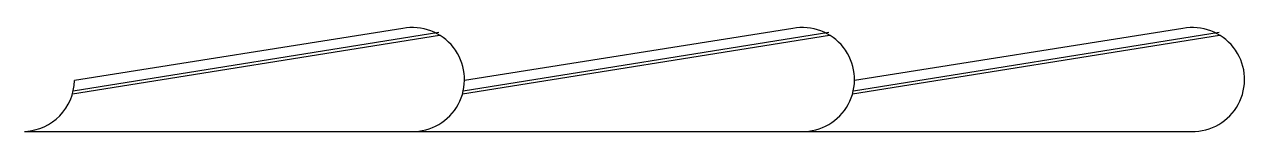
# Model space of a CAD drawing. Header units: millimetres. Extents: x 268.59 to 269.422, y 159.357 to 159.428.
import ezdxf

# ---------------------------------------------------------------- set-up
doc = ezdxf.new("R2010")
doc.units = ezdxf.units.MM

msp = doc.modelspace()

# ---------------------------------------------------------------- linework, layer by layer
for p, q in [((268.62297, 159.38265), (268.87317, 159.42263)), ((268.6235, 159.38476), (268.87285, 159.42461)), ((268.84821, 159.42704), (268.62432, 159.39175)), ((268.88893, 159.38265), (269.13913, 159.42263)), ((268.88946, 159.38476), (269.13881, 159.42461)), ((269.11417, 159.42704), (268.89028, 159.39175)), ((269.15489, 159.38265), (269.40508, 159.42263)), ((269.15542, 159.38476), (269.40477, 159.42461)), ((269.38013, 159.42704), (269.15624, 159.39175)), ((268.59019, 159.35704), (268.85657, 159.35704)), ((268.85615, 159.35704), (269.12253, 159.35704)), ((269.12211, 159.35704), (269.38849, 159.35704))]:
    msp.add_line(p, q)
for centre, end in [((268.85495, 159.39235), 100.98009), ((269.1209, 159.39235), 100.98009), ((269.38686, 159.39235), 100.98009), ((268.58899, 159.39235), 359.0292)]:
    msp.add_arc(centre, 0.03534, 272.63349, end)

doc.saveas('drawing.dxf')
